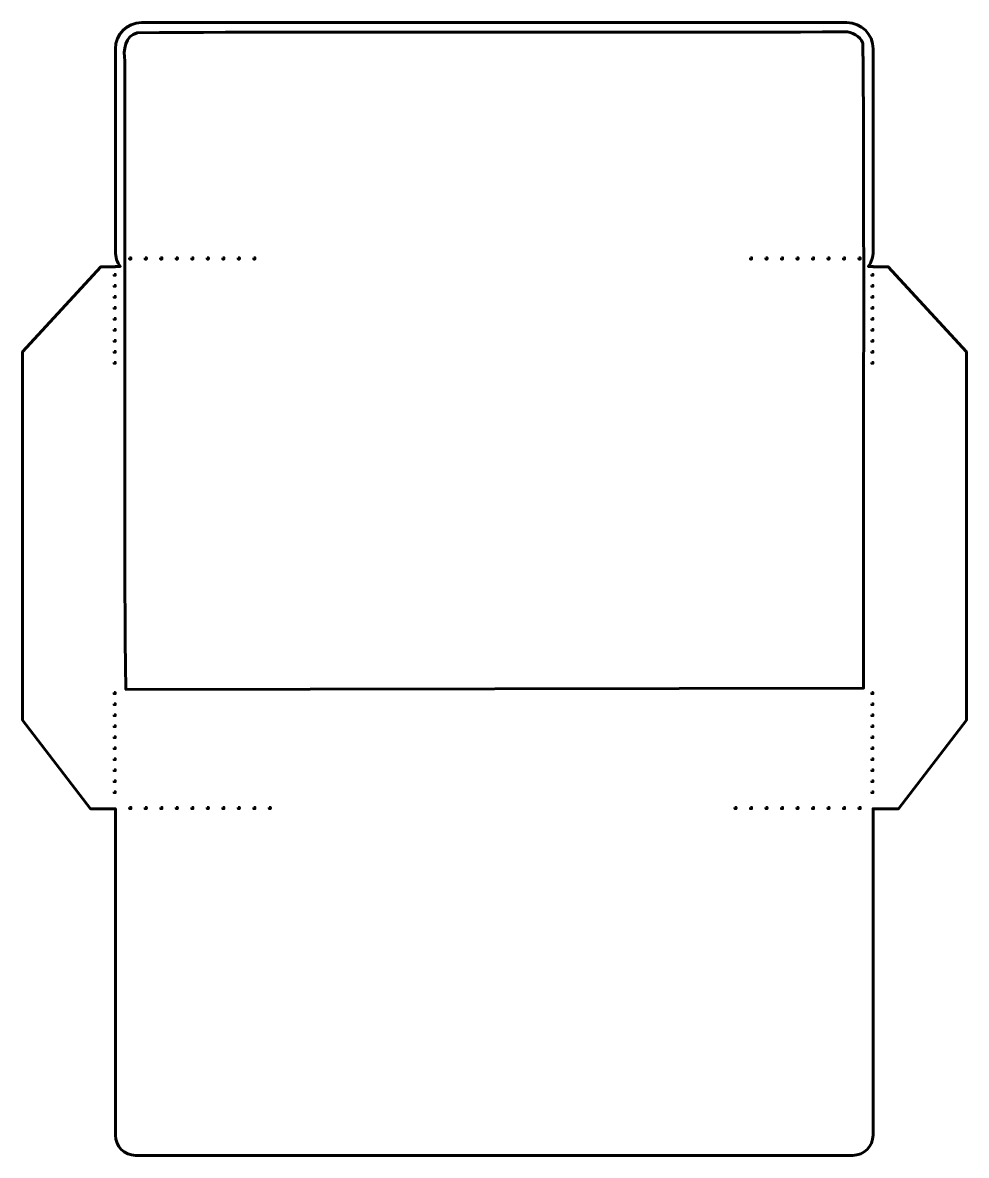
# Model space of a CAD drawing. Header units: centimetres. Extents: x -10.5 to 10.5, y -12.6 to 12.6.
import ezdxf

# ---------------------------------------------------------------- set-up
doc = ezdxf.new("R2010")
doc.units = ezdxf.units.CM
doc.header["$MEASUREMENT"] = 0
doc.layers.add('Layer 1', color=7, linetype='Continuous')

msp = doc.modelspace()

# ---------------------------------------------------------------- linework, layer by layer
at = {"layer": 'Layer 1', "color": 116, "lineweight": 60}
for points, knots in [([(-7.82304, 12.55548), (-8.14454, 12.55548), (-8.40347, 12.29655), (-8.40347, 11.97505), (-8.40347, 11.97505), (-8.40347, 11.97505), (-8.40347, 7.4854), (-8.40347, 7.4854), (-8.40347, 7.4854), (-8.40347, 7.35994), (-8.36399, 7.24443), (-8.29681, 7.14971), (-8.29681, 7.14971), (-8.29681, 7.14971), (-8.39934, 7.14971), (-8.39934, 7.14971), (-8.39934, 7.14971), (-8.39934, 7.14971), (-8.39934, 7.14475), (-8.39934, 7.14475), (-8.39934, 7.14475), (-8.39934, 7.14475), (-8.72263, 7.14475), (-8.72263, 7.14475), (-8.72263, 7.14475), (-8.72263, 7.14475), (-10.45813, 5.25959), (-10.45813, 5.25959), (-10.45813, 5.25959), (-10.45813, 5.25959), (-10.45813, -2.90777), (-10.45813, -2.90777), (-10.45813, -2.90777), (-10.45813, -2.90777), (-8.95579, -4.87065), (-8.95579, -4.87065), (-8.95579, -4.87065), (-8.95579, -4.87065), (-8.40182, -4.87065), (-8.40182, -4.87065), (-8.40182, -4.87065), (-8.40182, -4.87065), (-8.40182, -12.10948), (-8.40182, -12.10948), (-8.40182, -12.10948), (-8.40182, -12.35678), (-8.20264, -12.55596), (-7.95534, -12.55596), (-7.95534, -12.55596), (-7.95534, -12.55596), (7.94446, -12.55596), (7.94446, -12.55596), (7.94446, -12.55596), (8.19176, -12.55596), (8.39094, -12.35678), (8.39094, -12.10948), (8.39094, -12.10948), (8.39094, -12.10948), (8.39094, -4.87065), (8.39094, -4.87065), (8.39094, -4.87065), (8.39094, -4.87065), (8.95649, -4.87065), (8.95649, -4.87065), (8.95649, -4.87065), (8.95649, -4.87065), (10.45883, -2.90777), (10.45883, -2.90777), (10.45883, -2.90777), (10.45883, -2.90777), (10.45883, 5.25959), (10.45883, 5.25959), (10.45883, 5.25959), (10.45883, 5.25959), (8.72333, 7.14475), (8.72333, 7.14475), (8.72333, 7.14475), (8.72333, 7.14475), (8.38847, 7.14475), (8.38847, 7.14475), (8.38847, 7.14475), (8.38847, 7.14475), (8.38847, 7.14971), (8.38847, 7.14971), (8.38847, 7.14971), (8.38847, 7.14971), (8.28594, 7.14971), (8.28594, 7.14971), (8.28594, 7.14971), (8.35303, 7.24439), (8.3926, 7.36003), (8.3926, 7.4854), (8.3926, 7.4854), (8.3926, 7.4854), (8.3926, 11.97505), (8.3926, 11.97505), (8.3926, 11.97505), (8.3926, 12.29655), (8.13367, 12.55548), (7.81217, 12.55548), (7.81217, 12.55548), (7.81217, 12.55548), (-7.82304, 12.55548), (-7.82304, 12.55548)], [0, 0, 0, 0, 0.03703704, 0.03703704, 0.03703704, 0.03703704, 0.07407407, 0.07407407, 0.07407407, 0.07407407, 0.11111111, 0.11111111, 0.11111111, 0.11111111, 0.14814815, 0.14814815, 0.14814815, 0.14814815, 0.18518519, 0.18518519, 0.18518519, 0.18518519, 0.22222222, 0.22222222, 0.22222222, 0.22222222, 0.25925926, 0.25925926, 0.25925926, 0.25925926, 0.2962963, 0.2962963, 0.2962963, 0.2962963, 0.33333333, 0.33333333, 0.33333333, 0.33333333, 0.37037037, 0.37037037, 0.37037037, 0.37037037, 0.40740741, 0.40740741, 0.40740741, 0.40740741, 0.44444444, 0.44444444, 0.44444444, 0.44444444, 0.48148148, 0.48148148, 0.48148148, 0.48148148, 0.51851852, 0.51851852, 0.51851852, 0.51851852, 0.55555556, 0.55555556, 0.55555556, 0.55555556, 0.59259259, 0.59259259, 0.59259259, 0.59259259, 0.62962963, 0.62962963, 0.62962963, 0.62962963, 0.66666667, 0.66666667, 0.66666667, 0.66666667, 0.7037037, 0.7037037, 0.7037037, 0.7037037, 0.74074074, 0.74074074, 0.74074074, 0.74074074, 0.77777778, 0.77777778, 0.77777778, 0.77777778, 0.81481481, 0.81481481, 0.81481481, 0.81481481, 0.85185185, 0.85185185, 0.85185185, 0.85185185, 0.88888889, 0.88888889, 0.88888889, 0.88888889, 0.92592593, 0.92592593, 0.92592593, 0.92592593, 1, 1, 1, 1]), ([(-8.08679, 7.34153), (-8.08679, 7.34153), (-8.06033, 7.34153), (-8.06033, 7.34153), (-8.06033, 7.34153), (-8.06033, 7.34153), (-8.06033, 7.31507), (-8.06033, 7.31507), (-8.06033, 7.31507), (-8.06033, 7.31507), (-8.08679, 7.31507), (-8.08679, 7.31507), (-8.08679, 7.31507), (-8.08679, 7.31507), (-8.08679, 7.34153), (-8.08679, 7.34153)], [0, 0, 0, 0, 0.2, 0.2, 0.2, 0.2, 0.4, 0.4, 0.4, 0.4, 0.6, 0.6, 0.6, 0.6, 1, 1, 1, 1]), ([(-7.74283, 7.34153), (-7.74283, 7.34153), (-7.71637, 7.34153), (-7.71637, 7.34153), (-7.71637, 7.34153), (-7.71637, 7.34153), (-7.71637, 7.31507), (-7.71637, 7.31507), (-7.71637, 7.31507), (-7.71637, 7.31507), (-7.74283, 7.31507), (-7.74283, 7.31507), (-7.74283, 7.31507), (-7.74283, 7.31507), (-7.74283, 7.34153), (-7.74283, 7.34153)], [0, 0, 0, 0, 0.2, 0.2, 0.2, 0.2, 0.4, 0.4, 0.4, 0.4, 0.6, 0.6, 0.6, 0.6, 1, 1, 1, 1]), ([(-7.39888, 7.34153), (-7.39888, 7.34153), (-7.37242, 7.34153), (-7.37242, 7.34153), (-7.37242, 7.34153), (-7.37242, 7.34153), (-7.37242, 7.31507), (-7.37242, 7.31507), (-7.37242, 7.31507), (-7.37242, 7.31507), (-7.39888, 7.31507), (-7.39888, 7.31507), (-7.39888, 7.31507), (-7.39888, 7.31507), (-7.39888, 7.34153), (-7.39888, 7.34153)], [0, 0, 0, 0, 0.2, 0.2, 0.2, 0.2, 0.4, 0.4, 0.4, 0.4, 0.6, 0.6, 0.6, 0.6, 1, 1, 1, 1]), ([(-7.05492, 7.34153), (-7.05492, 7.34153), (-7.02846, 7.34153), (-7.02846, 7.34153), (-7.02846, 7.34153), (-7.02846, 7.34153), (-7.02846, 7.31507), (-7.02846, 7.31507), (-7.02846, 7.31507), (-7.02846, 7.31507), (-7.05492, 7.31507), (-7.05492, 7.31507), (-7.05492, 7.31507), (-7.05492, 7.31507), (-7.05492, 7.34153), (-7.05492, 7.34153)], [0, 0, 0, 0, 0.2, 0.2, 0.2, 0.2, 0.4, 0.4, 0.4, 0.4, 0.6, 0.6, 0.6, 0.6, 1, 1, 1, 1]), ([(-6.71096, 7.34153), (-6.71096, 7.34153), (-6.6845, 7.34153), (-6.6845, 7.34153), (-6.6845, 7.34153), (-6.6845, 7.34153), (-6.6845, 7.31507), (-6.6845, 7.31507), (-6.6845, 7.31507), (-6.6845, 7.31507), (-6.71096, 7.31507), (-6.71096, 7.31507), (-6.71096, 7.31507), (-6.71096, 7.31507), (-6.71096, 7.34153), (-6.71096, 7.34153)], [0, 0, 0, 0, 0.2, 0.2, 0.2, 0.2, 0.4, 0.4, 0.4, 0.4, 0.6, 0.6, 0.6, 0.6, 1, 1, 1, 1]), ([(-6.367, 7.34153), (-6.367, 7.34153), (-6.34054, 7.34153), (-6.34054, 7.34153), (-6.34054, 7.34153), (-6.34054, 7.34153), (-6.34054, 7.31507), (-6.34054, 7.31507), (-6.34054, 7.31507), (-6.34054, 7.31507), (-6.367, 7.31507), (-6.367, 7.31507), (-6.367, 7.31507), (-6.367, 7.31507), (-6.367, 7.34153), (-6.367, 7.34153)], [0, 0, 0, 0, 0.2, 0.2, 0.2, 0.2, 0.4, 0.4, 0.4, 0.4, 0.6, 0.6, 0.6, 0.6, 1, 1, 1, 1]), ([(-6.02304, 7.34153), (-6.02304, 7.34153), (-5.99658, 7.34153), (-5.99658, 7.34153), (-5.99658, 7.34153), (-5.99658, 7.34153), (-5.99658, 7.31507), (-5.99658, 7.31507), (-5.99658, 7.31507), (-5.99658, 7.31507), (-6.02304, 7.31507), (-6.02304, 7.31507), (-6.02304, 7.31507), (-6.02304, 7.31507), (-6.02304, 7.34153), (-6.02304, 7.34153)], [0, 0, 0, 0, 0.2, 0.2, 0.2, 0.2, 0.4, 0.4, 0.4, 0.4, 0.6, 0.6, 0.6, 0.6, 1, 1, 1, 1]), ([(-5.67908, 7.34153), (-5.67908, 7.34153), (-5.65262, 7.34153), (-5.65262, 7.34153), (-5.65262, 7.34153), (-5.65262, 7.34153), (-5.65262, 7.31507), (-5.65262, 7.31507), (-5.65262, 7.31507), (-5.65262, 7.31507), (-5.67908, 7.31507), (-5.67908, 7.31507), (-5.67908, 7.31507), (-5.67908, 7.31507), (-5.67908, 7.34153), (-5.67908, 7.34153)], [0, 0, 0, 0, 0.2, 0.2, 0.2, 0.2, 0.4, 0.4, 0.4, 0.4, 0.6, 0.6, 0.6, 0.6, 1, 1, 1, 1]), ([(-5.33513, 7.34153), (-5.33513, 7.34153), (-5.30867, 7.34153), (-5.30867, 7.34153), (-5.30867, 7.34153), (-5.30867, 7.34153), (-5.30867, 7.31507), (-5.30867, 7.31507), (-5.30867, 7.31507), (-5.30867, 7.31507), (-5.33513, 7.31507), (-5.33513, 7.31507), (-5.33513, 7.31507), (-5.33513, 7.31507), (-5.33513, 7.34153), (-5.33513, 7.34153)], [0, 0, 0, 0, 0.2, 0.2, 0.2, 0.2, 0.4, 0.4, 0.4, 0.4, 0.6, 0.6, 0.6, 0.6, 1, 1, 1, 1]), ([(5.67154, 7.34153), (5.67154, 7.34153), (5.698, 7.34153), (5.698, 7.34153), (5.698, 7.34153), (5.698, 7.34153), (5.698, 7.31507), (5.698, 7.31507), (5.698, 7.31507), (5.698, 7.31507), (5.67154, 7.31507), (5.67154, 7.31507), (5.67154, 7.31507), (5.67154, 7.31507), (5.67154, 7.34153), (5.67154, 7.34153)], [0, 0, 0, 0, 0.2, 0.2, 0.2, 0.2, 0.4, 0.4, 0.4, 0.4, 0.6, 0.6, 0.6, 0.6, 1, 1, 1, 1]), ([(6.0155, 7.34153), (6.0155, 7.34153), (6.04196, 7.34153), (6.04196, 7.34153), (6.04196, 7.34153), (6.04196, 7.34153), (6.04196, 7.31507), (6.04196, 7.31507), (6.04196, 7.31507), (6.04196, 7.31507), (6.0155, 7.31507), (6.0155, 7.31507), (6.0155, 7.31507), (6.0155, 7.31507), (6.0155, 7.34153), (6.0155, 7.34153)], [0, 0, 0, 0, 0.2, 0.2, 0.2, 0.2, 0.4, 0.4, 0.4, 0.4, 0.6, 0.6, 0.6, 0.6, 1, 1, 1, 1]), ([(6.35946, 7.34153), (6.35946, 7.34153), (6.38592, 7.34153), (6.38592, 7.34153), (6.38592, 7.34153), (6.38592, 7.34153), (6.38592, 7.31507), (6.38592, 7.31507), (6.38592, 7.31507), (6.38592, 7.31507), (6.35946, 7.31507), (6.35946, 7.31507), (6.35946, 7.31507), (6.35946, 7.31507), (6.35946, 7.34153), (6.35946, 7.34153)], [0, 0, 0, 0, 0.2, 0.2, 0.2, 0.2, 0.4, 0.4, 0.4, 0.4, 0.6, 0.6, 0.6, 0.6, 1, 1, 1, 1]), ([(6.70342, 7.34153), (6.70342, 7.34153), (6.72988, 7.34153), (6.72988, 7.34153), (6.72988, 7.34153), (6.72988, 7.34153), (6.72988, 7.31507), (6.72988, 7.31507), (6.72988, 7.31507), (6.72988, 7.31507), (6.70342, 7.31507), (6.70342, 7.31507), (6.70342, 7.31507), (6.70342, 7.31507), (6.70342, 7.34153), (6.70342, 7.34153)], [0, 0, 0, 0, 0.2, 0.2, 0.2, 0.2, 0.4, 0.4, 0.4, 0.4, 0.6, 0.6, 0.6, 0.6, 1, 1, 1, 1]), ([(7.04737, 7.34153), (7.04737, 7.34153), (7.07383, 7.34153), (7.07383, 7.34153), (7.07383, 7.34153), (7.07383, 7.34153), (7.07383, 7.31507), (7.07383, 7.31507), (7.07383, 7.31507), (7.07383, 7.31507), (7.04737, 7.31507), (7.04737, 7.31507), (7.04737, 7.31507), (7.04737, 7.31507), (7.04737, 7.34153), (7.04737, 7.34153)], [0, 0, 0, 0, 0.2, 0.2, 0.2, 0.2, 0.4, 0.4, 0.4, 0.4, 0.6, 0.6, 0.6, 0.6, 1, 1, 1, 1]), ([(7.39133, 7.34153), (7.39133, 7.34153), (7.41779, 7.34153), (7.41779, 7.34153), (7.41779, 7.34153), (7.41779, 7.34153), (7.41779, 7.31507), (7.41779, 7.31507), (7.41779, 7.31507), (7.41779, 7.31507), (7.39133, 7.31507), (7.39133, 7.31507), (7.39133, 7.31507), (7.39133, 7.31507), (7.39133, 7.34153), (7.39133, 7.34153)], [0, 0, 0, 0, 0.2, 0.2, 0.2, 0.2, 0.4, 0.4, 0.4, 0.4, 0.6, 0.6, 0.6, 0.6, 1, 1, 1, 1]), ([(7.73529, 7.34153), (7.73529, 7.34153), (7.76175, 7.34153), (7.76175, 7.34153), (7.76175, 7.34153), (7.76175, 7.34153), (7.76175, 7.31507), (7.76175, 7.31507), (7.76175, 7.31507), (7.76175, 7.31507), (7.73529, 7.31507), (7.73529, 7.31507), (7.73529, 7.31507), (7.73529, 7.31507), (7.73529, 7.34153), (7.73529, 7.34153)], [0, 0, 0, 0, 0.2, 0.2, 0.2, 0.2, 0.4, 0.4, 0.4, 0.4, 0.6, 0.6, 0.6, 0.6, 1, 1, 1, 1]), ([(8.07925, 7.34153), (8.07925, 7.34153), (8.10571, 7.34153), (8.10571, 7.34153), (8.10571, 7.34153), (8.10571, 7.34153), (8.10571, 7.31507), (8.10571, 7.31507), (8.10571, 7.31507), (8.10571, 7.31507), (8.07925, 7.31507), (8.07925, 7.31507), (8.07925, 7.31507), (8.07925, 7.31507), (8.07925, 7.34153), (8.07925, 7.34153)], [0, 0, 0, 0, 0.2, 0.2, 0.2, 0.2, 0.4, 0.4, 0.4, 0.4, 0.6, 0.6, 0.6, 0.6, 1, 1, 1, 1]), ([(-8.43158, 6.97525), (-8.43158, 6.97525), (-8.40512, 6.97525), (-8.40512, 6.97525), (-8.40512, 6.97525), (-8.40512, 6.97525), (-8.40512, 6.95623), (-8.40512, 6.95623), (-8.40512, 6.95623), (-8.40512, 6.95623), (-8.43158, 6.95623), (-8.43158, 6.95623), (-8.43158, 6.95623), (-8.43158, 6.95623), (-8.43158, 6.97525), (-8.43158, 6.97525)], [0, 0, 0, 0, 0.2, 0.2, 0.2, 0.2, 0.4, 0.4, 0.4, 0.4, 0.6, 0.6, 0.6, 0.6, 1, 1, 1, 1]), ([(8.3612, 6.97525), (8.3612, 6.97525), (8.38766, 6.97525), (8.38766, 6.97525), (8.38766, 6.97525), (8.38766, 6.97525), (8.38766, 6.95623), (8.38766, 6.95623), (8.38766, 6.95623), (8.38766, 6.95623), (8.3612, 6.95623), (8.3612, 6.95623), (8.3612, 6.95623), (8.3612, 6.95623), (8.3612, 6.97525), (8.3612, 6.97525)], [0, 0, 0, 0, 0.2, 0.2, 0.2, 0.2, 0.4, 0.4, 0.4, 0.4, 0.6, 0.6, 0.6, 0.6, 1, 1, 1, 1]), ([(-8.43158, 6.73134), (-8.43158, 6.73134), (-8.40512, 6.73134), (-8.40512, 6.73134), (-8.40512, 6.73134), (-8.40512, 6.73134), (-8.40512, 6.71232), (-8.40512, 6.71232), (-8.40512, 6.71232), (-8.40512, 6.71232), (-8.43158, 6.71232), (-8.43158, 6.71232), (-8.43158, 6.71232), (-8.43158, 6.71232), (-8.43158, 6.73134), (-8.43158, 6.73134)], [0, 0, 0, 0, 0.2, 0.2, 0.2, 0.2, 0.4, 0.4, 0.4, 0.4, 0.6, 0.6, 0.6, 0.6, 1, 1, 1, 1]), ([(8.3612, 6.73134), (8.3612, 6.73134), (8.38766, 6.73134), (8.38766, 6.73134), (8.38766, 6.73134), (8.38766, 6.73134), (8.38766, 6.71232), (8.38766, 6.71232), (8.38766, 6.71232), (8.38766, 6.71232), (8.3612, 6.71232), (8.3612, 6.71232), (8.3612, 6.71232), (8.3612, 6.71232), (8.3612, 6.73134), (8.3612, 6.73134)], [0, 0, 0, 0, 0.2, 0.2, 0.2, 0.2, 0.4, 0.4, 0.4, 0.4, 0.6, 0.6, 0.6, 0.6, 1, 1, 1, 1]), ([(-8.43158, 6.48742), (-8.43158, 6.48742), (-8.40512, 6.48742), (-8.40512, 6.48742), (-8.40512, 6.48742), (-8.40512, 6.48742), (-8.40512, 6.4684), (-8.40512, 6.4684), (-8.40512, 6.4684), (-8.40512, 6.4684), (-8.43158, 6.4684), (-8.43158, 6.4684), (-8.43158, 6.4684), (-8.43158, 6.4684), (-8.43158, 6.48742), (-8.43158, 6.48742)], [0, 0, 0, 0, 0.2, 0.2, 0.2, 0.2, 0.4, 0.4, 0.4, 0.4, 0.6, 0.6, 0.6, 0.6, 1, 1, 1, 1]), ([(8.3612, 6.48742), (8.3612, 6.48742), (8.38766, 6.48742), (8.38766, 6.48742), (8.38766, 6.48742), (8.38766, 6.48742), (8.38766, 6.4684), (8.38766, 6.4684), (8.38766, 6.4684), (8.38766, 6.4684), (8.3612, 6.4684), (8.3612, 6.4684), (8.3612, 6.4684), (8.3612, 6.4684), (8.3612, 6.48742), (8.3612, 6.48742)], [0, 0, 0, 0, 0.2, 0.2, 0.2, 0.2, 0.4, 0.4, 0.4, 0.4, 0.6, 0.6, 0.6, 0.6, 1, 1, 1, 1]), ([(-8.43158, 6.24351), (-8.43158, 6.24351), (-8.40512, 6.24351), (-8.40512, 6.24351), (-8.40512, 6.24351), (-8.40512, 6.24351), (-8.40512, 6.22449), (-8.40512, 6.22449), (-8.40512, 6.22449), (-8.40512, 6.22449), (-8.43158, 6.22449), (-8.43158, 6.22449), (-8.43158, 6.22449), (-8.43158, 6.22449), (-8.43158, 6.24351), (-8.43158, 6.24351)], [0, 0, 0, 0, 0.2, 0.2, 0.2, 0.2, 0.4, 0.4, 0.4, 0.4, 0.6, 0.6, 0.6, 0.6, 1, 1, 1, 1]), ([(8.3612, 6.24351), (8.3612, 6.24351), (8.38766, 6.24351), (8.38766, 6.24351), (8.38766, 6.24351), (8.38766, 6.24351), (8.38766, 6.22449), (8.38766, 6.22449), (8.38766, 6.22449), (8.38766, 6.22449), (8.3612, 6.22449), (8.3612, 6.22449), (8.3612, 6.22449), (8.3612, 6.22449), (8.3612, 6.24351), (8.3612, 6.24351)], [0, 0, 0, 0, 0.2, 0.2, 0.2, 0.2, 0.4, 0.4, 0.4, 0.4, 0.6, 0.6, 0.6, 0.6, 1, 1, 1, 1]), ([(-8.43158, 5.99877), (-8.43158, 5.99877), (-8.40512, 5.99877), (-8.40512, 5.99877), (-8.40512, 5.99877), (-8.40512, 5.99877), (-8.40512, 5.98058), (-8.40512, 5.98058), (-8.40512, 5.98058), (-8.40512, 5.98058), (-8.43158, 5.98058), (-8.43158, 5.98058), (-8.43158, 5.98058), (-8.43158, 5.98058), (-8.43158, 5.99877), (-8.43158, 5.99877)], [0, 0, 0, 0, 0.2, 0.2, 0.2, 0.2, 0.4, 0.4, 0.4, 0.4, 0.6, 0.6, 0.6, 0.6, 1, 1, 1, 1]), ([(8.3612, 5.99877), (8.3612, 5.99877), (8.38766, 5.99877), (8.38766, 5.99877), (8.38766, 5.99877), (8.38766, 5.99877), (8.38766, 5.98058), (8.38766, 5.98058), (8.38766, 5.98058), (8.38766, 5.98058), (8.3612, 5.98058), (8.3612, 5.98058), (8.3612, 5.98058), (8.3612, 5.98058), (8.3612, 5.99877), (8.3612, 5.99877)], [0, 0, 0, 0, 0.2, 0.2, 0.2, 0.2, 0.4, 0.4, 0.4, 0.4, 0.6, 0.6, 0.6, 0.6, 1, 1, 1, 1]), ([(-8.43158, 5.75486), (-8.43158, 5.75486), (-8.40512, 5.75486), (-8.40512, 5.75486), (-8.40512, 5.75486), (-8.40512, 5.75486), (-8.40512, 5.73667), (-8.40512, 5.73667), (-8.40512, 5.73667), (-8.40512, 5.73667), (-8.43158, 5.73667), (-8.43158, 5.73667), (-8.43158, 5.73667), (-8.43158, 5.73667), (-8.43158, 5.75486), (-8.43158, 5.75486)], [0, 0, 0, 0, 0.2, 0.2, 0.2, 0.2, 0.4, 0.4, 0.4, 0.4, 0.6, 0.6, 0.6, 0.6, 1, 1, 1, 1]), ([(8.3612, 5.75486), (8.3612, 5.75486), (8.38766, 5.75486), (8.38766, 5.75486), (8.38766, 5.75486), (8.38766, 5.75486), (8.38766, 5.73667), (8.38766, 5.73667), (8.38766, 5.73667), (8.38766, 5.73667), (8.3612, 5.73667), (8.3612, 5.73667), (8.3612, 5.73667), (8.3612, 5.73667), (8.3612, 5.75486), (8.3612, 5.75486)], [0, 0, 0, 0, 0.2, 0.2, 0.2, 0.2, 0.4, 0.4, 0.4, 0.4, 0.6, 0.6, 0.6, 0.6, 1, 1, 1, 1]), ([(-8.43158, 5.51095), (-8.43158, 5.51095), (-8.40512, 5.51095), (-8.40512, 5.51095), (-8.40512, 5.51095), (-8.40512, 5.51095), (-8.40512, 5.49193), (-8.40512, 5.49193), (-8.40512, 5.49193), (-8.40512, 5.49193), (-8.43158, 5.49193), (-8.43158, 5.49193), (-8.43158, 5.49193), (-8.43158, 5.49193), (-8.43158, 5.51095), (-8.43158, 5.51095)], [0, 0, 0, 0, 0.2, 0.2, 0.2, 0.2, 0.4, 0.4, 0.4, 0.4, 0.6, 0.6, 0.6, 0.6, 1, 1, 1, 1]), ([(8.3612, 5.51095), (8.3612, 5.51095), (8.38766, 5.51095), (8.38766, 5.51095), (8.38766, 5.51095), (8.38766, 5.51095), (8.38766, 5.49193), (8.38766, 5.49193), (8.38766, 5.49193), (8.38766, 5.49193), (8.3612, 5.49193), (8.3612, 5.49193), (8.3612, 5.49193), (8.3612, 5.49193), (8.3612, 5.51095), (8.3612, 5.51095)], [0, 0, 0, 0, 0.2, 0.2, 0.2, 0.2, 0.4, 0.4, 0.4, 0.4, 0.6, 0.6, 0.6, 0.6, 1, 1, 1, 1]), ([(-8.43158, 5.26703), (-8.43158, 5.26703), (-8.40512, 5.26703), (-8.40512, 5.26703), (-8.40512, 5.26703), (-8.40512, 5.26703), (-8.40512, 5.24801), (-8.40512, 5.24801), (-8.40512, 5.24801), (-8.40512, 5.24801), (-8.43158, 5.24801), (-8.43158, 5.24801), (-8.43158, 5.24801), (-8.43158, 5.24801), (-8.43158, 5.26703), (-8.43158, 5.26703)], [0, 0, 0, 0, 0.2, 0.2, 0.2, 0.2, 0.4, 0.4, 0.4, 0.4, 0.6, 0.6, 0.6, 0.6, 1, 1, 1, 1]), ([(-8.43158, 5.02312), (-8.43158, 5.02312), (-8.40512, 5.02312), (-8.40512, 5.02312), (-8.40512, 5.02312), (-8.40512, 5.02312), (-8.40512, 5.0041), (-8.40512, 5.0041), (-8.40512, 5.0041), (-8.40512, 5.0041), (-8.43158, 5.0041), (-8.43158, 5.0041), (-8.43158, 5.0041), (-8.43158, 5.0041), (-8.43158, 5.02312), (-8.43158, 5.02312)], [0, 0, 0, 0, 0.2, 0.2, 0.2, 0.2, 0.4, 0.4, 0.4, 0.4, 0.6, 0.6, 0.6, 0.6, 1, 1, 1, 1]), ([(8.3612, 5.26703), (8.3612, 5.26703), (8.38766, 5.26703), (8.38766, 5.26703), (8.38766, 5.26703), (8.38766, 5.26703), (8.38766, 5.24801), (8.38766, 5.24801), (8.38766, 5.24801), (8.38766, 5.24801), (8.3612, 5.24801), (8.3612, 5.24801), (8.3612, 5.24801), (8.3612, 5.24801), (8.3612, 5.26703), (8.3612, 5.26703)], [0, 0, 0, 0, 0.2, 0.2, 0.2, 0.2, 0.4, 0.4, 0.4, 0.4, 0.6, 0.6, 0.6, 0.6, 1, 1, 1, 1]), ([(8.3612, 5.02312), (8.3612, 5.02312), (8.38766, 5.02312), (8.38766, 5.02312), (8.38766, 5.02312), (8.38766, 5.02312), (8.38766, 5.0041), (8.38766, 5.0041), (8.38766, 5.0041), (8.38766, 5.0041), (8.3612, 5.0041), (8.3612, 5.0041), (8.3612, 5.0041), (8.3612, 5.0041), (8.3612, 5.02312), (8.3612, 5.02312)], [0, 0, 0, 0, 0.2, 0.2, 0.2, 0.2, 0.4, 0.4, 0.4, 0.4, 0.6, 0.6, 0.6, 0.6, 1, 1, 1, 1]), ([(-8.43158, -2.2984), (-8.43158, -2.2984), (-8.40512, -2.2984), (-8.40512, -2.2984), (-8.40512, -2.2984), (-8.40512, -2.2984), (-8.40512, -2.31742), (-8.40512, -2.31742), (-8.40512, -2.31742), (-8.40512, -2.31742), (-8.43158, -2.31742), (-8.43158, -2.31742), (-8.43158, -2.31742), (-8.43158, -2.31742), (-8.43158, -2.2984), (-8.43158, -2.2984)], [0, 0, 0, 0, 0.2, 0.2, 0.2, 0.2, 0.4, 0.4, 0.4, 0.4, 0.6, 0.6, 0.6, 0.6, 1, 1, 1, 1]), ([(8.3612, -2.2984), (8.3612, -2.2984), (8.38766, -2.2984), (8.38766, -2.2984), (8.38766, -2.2984), (8.38766, -2.2984), (8.38766, -2.31742), (8.38766, -2.31742), (8.38766, -2.31742), (8.38766, -2.31742), (8.3612, -2.31742), (8.3612, -2.31742), (8.3612, -2.31742), (8.3612, -2.31742), (8.3612, -2.2984), (8.3612, -2.2984)], [0, 0, 0, 0, 0.2, 0.2, 0.2, 0.2, 0.4, 0.4, 0.4, 0.4, 0.6, 0.6, 0.6, 0.6, 1, 1, 1, 1]), ([(-8.43158, -2.54313), (-8.43158, -2.54313), (-8.40512, -2.54313), (-8.40512, -2.54313), (-8.40512, -2.54313), (-8.40512, -2.54313), (-8.40512, -2.56132), (-8.40512, -2.56132), (-8.40512, -2.56132), (-8.40512, -2.56132), (-8.43158, -2.56132), (-8.43158, -2.56132), (-8.43158, -2.56132), (-8.43158, -2.56132), (-8.43158, -2.54313), (-8.43158, -2.54313)], [0, 0, 0, 0, 0.2, 0.2, 0.2, 0.2, 0.4, 0.4, 0.4, 0.4, 0.6, 0.6, 0.6, 0.6, 1, 1, 1, 1]), ([(8.3612, -2.54313), (8.3612, -2.54313), (8.38766, -2.54313), (8.38766, -2.54313), (8.38766, -2.54313), (8.38766, -2.54313), (8.38766, -2.56132), (8.38766, -2.56132), (8.38766, -2.56132), (8.38766, -2.56132), (8.3612, -2.56132), (8.3612, -2.56132), (8.3612, -2.56132), (8.3612, -2.56132), (8.3612, -2.54313), (8.3612, -2.54313)], [0, 0, 0, 0, 0.2, 0.2, 0.2, 0.2, 0.4, 0.4, 0.4, 0.4, 0.6, 0.6, 0.6, 0.6, 1, 1, 1, 1]), ([(-8.43158, -2.78705), (-8.43158, -2.78705), (-8.40512, -2.78705), (-8.40512, -2.78705), (-8.40512, -2.78705), (-8.40512, -2.78705), (-8.40512, -2.80524), (-8.40512, -2.80524), (-8.40512, -2.80524), (-8.40512, -2.80524), (-8.43158, -2.80524), (-8.43158, -2.80524), (-8.43158, -2.80524), (-8.43158, -2.80524), (-8.43158, -2.78705), (-8.43158, -2.78705)], [0, 0, 0, 0, 0.2, 0.2, 0.2, 0.2, 0.4, 0.4, 0.4, 0.4, 0.6, 0.6, 0.6, 0.6, 1, 1, 1, 1]), ([(8.3612, -2.78705), (8.3612, -2.78705), (8.38766, -2.78705), (8.38766, -2.78705), (8.38766, -2.78705), (8.38766, -2.78705), (8.38766, -2.80524), (8.38766, -2.80524), (8.38766, -2.80524), (8.38766, -2.80524), (8.3612, -2.80524), (8.3612, -2.80524), (8.3612, -2.80524), (8.3612, -2.80524), (8.3612, -2.78705), (8.3612, -2.78705)], [0, 0, 0, 0, 0.2, 0.2, 0.2, 0.2, 0.4, 0.4, 0.4, 0.4, 0.6, 0.6, 0.6, 0.6, 1, 1, 1, 1]), ([(-8.43158, -3.03096), (-8.43158, -3.03096), (-8.40512, -3.03096), (-8.40512, -3.03096), (-8.40512, -3.03096), (-8.40512, -3.03096), (-8.40512, -3.04998), (-8.40512, -3.04998), (-8.40512, -3.04998), (-8.40512, -3.04998), (-8.43158, -3.04998), (-8.43158, -3.04998), (-8.43158, -3.04998), (-8.43158, -3.04998), (-8.43158, -3.03096), (-8.43158, -3.03096)], [0, 0, 0, 0, 0.2, 0.2, 0.2, 0.2, 0.4, 0.4, 0.4, 0.4, 0.6, 0.6, 0.6, 0.6, 1, 1, 1, 1]), ([(8.3612, -3.03096), (8.3612, -3.03096), (8.38766, -3.03096), (8.38766, -3.03096), (8.38766, -3.03096), (8.38766, -3.03096), (8.38766, -3.04998), (8.38766, -3.04998), (8.38766, -3.04998), (8.38766, -3.04998), (8.3612, -3.04998), (8.3612, -3.04998), (8.3612, -3.04998), (8.3612, -3.04998), (8.3612, -3.03096), (8.3612, -3.03096)], [0, 0, 0, 0, 0.2, 0.2, 0.2, 0.2, 0.4, 0.4, 0.4, 0.4, 0.6, 0.6, 0.6, 0.6, 1, 1, 1, 1]), ([(-8.43158, -3.27487), (-8.43158, -3.27487), (-8.40512, -3.27487), (-8.40512, -3.27487), (-8.40512, -3.27487), (-8.40512, -3.27487), (-8.40512, -3.29389), (-8.40512, -3.29389), (-8.40512, -3.29389), (-8.40512, -3.29389), (-8.43158, -3.29389), (-8.43158, -3.29389), (-8.43158, -3.29389), (-8.43158, -3.29389), (-8.43158, -3.27487), (-8.43158, -3.27487)], [0, 0, 0, 0, 0.2, 0.2, 0.2, 0.2, 0.4, 0.4, 0.4, 0.4, 0.6, 0.6, 0.6, 0.6, 1, 1, 1, 1]), ([(8.3612, -3.27487), (8.3612, -3.27487), (8.38766, -3.27487), (8.38766, -3.27487), (8.38766, -3.27487), (8.38766, -3.27487), (8.38766, -3.29389), (8.38766, -3.29389), (8.38766, -3.29389), (8.38766, -3.29389), (8.3612, -3.29389), (8.3612, -3.29389), (8.3612, -3.29389), (8.3612, -3.29389), (8.3612, -3.27487), (8.3612, -3.27487)], [0, 0, 0, 0, 0.2, 0.2, 0.2, 0.2, 0.4, 0.4, 0.4, 0.4, 0.6, 0.6, 0.6, 0.6, 1, 1, 1, 1]), ([(-8.43158, -3.51879), (-8.43158, -3.51879), (-8.40512, -3.51879), (-8.40512, -3.51879), (-8.40512, -3.51879), (-8.40512, -3.51879), (-8.40512, -3.53781), (-8.40512, -3.53781), (-8.40512, -3.53781), (-8.40512, -3.53781), (-8.43158, -3.53781), (-8.43158, -3.53781), (-8.43158, -3.53781), (-8.43158, -3.53781), (-8.43158, -3.51879), (-8.43158, -3.51879)], [0, 0, 0, 0, 0.2, 0.2, 0.2, 0.2, 0.4, 0.4, 0.4, 0.4, 0.6, 0.6, 0.6, 0.6, 1, 1, 1, 1]), ([(-8.43158, -3.7627), (-8.43158, -3.7627), (-8.40512, -3.7627), (-8.40512, -3.7627), (-8.40512, -3.7627), (-8.40512, -3.7627), (-8.40512, -3.78172), (-8.40512, -3.78172), (-8.40512, -3.78172), (-8.40512, -3.78172), (-8.43158, -3.78172), (-8.43158, -3.78172), (-8.43158, -3.78172), (-8.43158, -3.78172), (-8.43158, -3.7627), (-8.43158, -3.7627)], [0, 0, 0, 0, 0.2, 0.2, 0.2, 0.2, 0.4, 0.4, 0.4, 0.4, 0.6, 0.6, 0.6, 0.6, 1, 1, 1, 1]), ([(8.3612, -3.51879), (8.3612, -3.51879), (8.38766, -3.51879), (8.38766, -3.51879), (8.38766, -3.51879), (8.38766, -3.51879), (8.38766, -3.53781), (8.38766, -3.53781), (8.38766, -3.53781), (8.38766, -3.53781), (8.3612, -3.53781), (8.3612, -3.53781), (8.3612, -3.53781), (8.3612, -3.53781), (8.3612, -3.51879), (8.3612, -3.51879)], [0, 0, 0, 0, 0.2, 0.2, 0.2, 0.2, 0.4, 0.4, 0.4, 0.4, 0.6, 0.6, 0.6, 0.6, 1, 1, 1, 1]), ([(8.3612, -3.7627), (8.3612, -3.7627), (8.38766, -3.7627), (8.38766, -3.7627), (8.38766, -3.7627), (8.38766, -3.7627), (8.38766, -3.78172), (8.38766, -3.78172), (8.38766, -3.78172), (8.38766, -3.78172), (8.3612, -3.78172), (8.3612, -3.78172), (8.3612, -3.78172), (8.3612, -3.78172), (8.3612, -3.7627), (8.3612, -3.7627)], [0, 0, 0, 0, 0.2, 0.2, 0.2, 0.2, 0.4, 0.4, 0.4, 0.4, 0.6, 0.6, 0.6, 0.6, 1, 1, 1, 1]), ([(-8.43158, -4.00744), (-8.43158, -4.00744), (-8.40512, -4.00744), (-8.40512, -4.00744), (-8.40512, -4.00744), (-8.40512, -4.00744), (-8.40512, -4.02563), (-8.40512, -4.02563), (-8.40512, -4.02563), (-8.40512, -4.02563), (-8.43158, -4.02563), (-8.43158, -4.02563), (-8.43158, -4.02563), (-8.43158, -4.02563), (-8.43158, -4.00744), (-8.43158, -4.00744)], [0, 0, 0, 0, 0.2, 0.2, 0.2, 0.2, 0.4, 0.4, 0.4, 0.4, 0.6, 0.6, 0.6, 0.6, 1, 1, 1, 1]), ([(8.3612, -4.00744), (8.3612, -4.00744), (8.38766, -4.00744), (8.38766, -4.00744), (8.38766, -4.00744), (8.38766, -4.00744), (8.38766, -4.02563), (8.38766, -4.02563), (8.38766, -4.02563), (8.38766, -4.02563), (8.3612, -4.02563), (8.3612, -4.02563), (8.3612, -4.02563), (8.3612, -4.02563), (8.3612, -4.00744), (8.3612, -4.00744)], [0, 0, 0, 0, 0.2, 0.2, 0.2, 0.2, 0.4, 0.4, 0.4, 0.4, 0.6, 0.6, 0.6, 0.6, 1, 1, 1, 1]), ([(-8.43158, -4.25135), (-8.43158, -4.25135), (-8.40512, -4.25135), (-8.40512, -4.25135), (-8.40512, -4.25135), (-8.40512, -4.25135), (-8.40512, -4.26954), (-8.40512, -4.26954), (-8.40512, -4.26954), (-8.40512, -4.26954), (-8.43158, -4.26954), (-8.43158, -4.26954), (-8.43158, -4.26954), (-8.43158, -4.26954), (-8.43158, -4.25135), (-8.43158, -4.25135)], [0, 0, 0, 0, 0.2, 0.2, 0.2, 0.2, 0.4, 0.4, 0.4, 0.4, 0.6, 0.6, 0.6, 0.6, 1, 1, 1, 1]), ([(8.3612, -4.25135), (8.3612, -4.25135), (8.38766, -4.25135), (8.38766, -4.25135), (8.38766, -4.25135), (8.38766, -4.25135), (8.38766, -4.26954), (8.38766, -4.26954), (8.38766, -4.26954), (8.38766, -4.26954), (8.3612, -4.26954), (8.3612, -4.26954), (8.3612, -4.26954), (8.3612, -4.26954), (8.3612, -4.25135), (8.3612, -4.25135)], [0, 0, 0, 0, 0.2, 0.2, 0.2, 0.2, 0.4, 0.4, 0.4, 0.4, 0.6, 0.6, 0.6, 0.6, 1, 1, 1, 1]), ([(-8.43158, -4.49526), (-8.43158, -4.49526), (-8.40512, -4.49526), (-8.40512, -4.49526), (-8.40512, -4.49526), (-8.40512, -4.49526), (-8.40512, -4.51428), (-8.40512, -4.51428), (-8.40512, -4.51428), (-8.40512, -4.51428), (-8.43158, -4.51428), (-8.43158, -4.51428), (-8.43158, -4.51428), (-8.43158, -4.51428), (-8.43158, -4.49526), (-8.43158, -4.49526)], [0, 0, 0, 0, 0.2, 0.2, 0.2, 0.2, 0.4, 0.4, 0.4, 0.4, 0.6, 0.6, 0.6, 0.6, 1, 1, 1, 1]), ([(8.3612, -4.49526), (8.3612, -4.49526), (8.38766, -4.49526), (8.38766, -4.49526), (8.38766, -4.49526), (8.38766, -4.49526), (8.38766, -4.51428), (8.38766, -4.51428), (8.38766, -4.51428), (8.38766, -4.51428), (8.3612, -4.51428), (8.3612, -4.51428), (8.3612, -4.51428), (8.3612, -4.51428), (8.3612, -4.49526), (8.3612, -4.49526)], [0, 0, 0, 0, 0.2, 0.2, 0.2, 0.2, 0.4, 0.4, 0.4, 0.4, 0.6, 0.6, 0.6, 0.6, 1, 1, 1, 1]), ([(-8.08679, -4.84253), (-8.08679, -4.84253), (-8.06033, -4.84253), (-8.06033, -4.84253), (-8.06033, -4.84253), (-8.06033, -4.84253), (-8.06033, -4.86899), (-8.06033, -4.86899), (-8.06033, -4.86899), (-8.06033, -4.86899), (-8.08679, -4.86899), (-8.08679, -4.86899), (-8.08679, -4.86899), (-8.08679, -4.86899), (-8.08679, -4.84253), (-8.08679, -4.84253)], [0, 0, 0, 0, 0.2, 0.2, 0.2, 0.2, 0.4, 0.4, 0.4, 0.4, 0.6, 0.6, 0.6, 0.6, 1, 1, 1, 1]), ([(-7.74283, -4.84253), (-7.74283, -4.84253), (-7.71637, -4.84253), (-7.71637, -4.84253), (-7.71637, -4.84253), (-7.71637, -4.84253), (-7.71637, -4.86899), (-7.71637, -4.86899), (-7.71637, -4.86899), (-7.71637, -4.86899), (-7.74283, -4.86899), (-7.74283, -4.86899), (-7.74283, -4.86899), (-7.74283, -4.86899), (-7.74283, -4.84253), (-7.74283, -4.84253)], [0, 0, 0, 0, 0.2, 0.2, 0.2, 0.2, 0.4, 0.4, 0.4, 0.4, 0.6, 0.6, 0.6, 0.6, 1, 1, 1, 1]), ([(-7.39888, -4.84253), (-7.39888, -4.84253), (-7.37242, -4.84253), (-7.37242, -4.84253), (-7.37242, -4.84253), (-7.37242, -4.84253), (-7.37242, -4.86899), (-7.37242, -4.86899), (-7.37242, -4.86899), (-7.37242, -4.86899), (-7.39888, -4.86899), (-7.39888, -4.86899), (-7.39888, -4.86899), (-7.39888, -4.86899), (-7.39888, -4.84253), (-7.39888, -4.84253)], [0, 0, 0, 0, 0.2, 0.2, 0.2, 0.2, 0.4, 0.4, 0.4, 0.4, 0.6, 0.6, 0.6, 0.6, 1, 1, 1, 1]), ([(-7.05492, -4.84253), (-7.05492, -4.84253), (-7.02846, -4.84253), (-7.02846, -4.84253), (-7.02846, -4.84253), (-7.02846, -4.84253), (-7.02846, -4.86899), (-7.02846, -4.86899), (-7.02846, -4.86899), (-7.02846, -4.86899), (-7.05492, -4.86899), (-7.05492, -4.86899), (-7.05492, -4.86899), (-7.05492, -4.86899), (-7.05492, -4.84253), (-7.05492, -4.84253)], [0, 0, 0, 0, 0.2, 0.2, 0.2, 0.2, 0.4, 0.4, 0.4, 0.4, 0.6, 0.6, 0.6, 0.6, 1, 1, 1, 1]), ([(-6.71096, -4.84253), (-6.71096, -4.84253), (-6.6845, -4.84253), (-6.6845, -4.84253), (-6.6845, -4.84253), (-6.6845, -4.84253), (-6.6845, -4.86899), (-6.6845, -4.86899), (-6.6845, -4.86899), (-6.6845, -4.86899), (-6.71096, -4.86899), (-6.71096, -4.86899), (-6.71096, -4.86899), (-6.71096, -4.86899), (-6.71096, -4.84253), (-6.71096, -4.84253)], [0, 0, 0, 0, 0.2, 0.2, 0.2, 0.2, 0.4, 0.4, 0.4, 0.4, 0.6, 0.6, 0.6, 0.6, 1, 1, 1, 1]), ([(-6.367, -4.84253), (-6.367, -4.84253), (-6.34054, -4.84253), (-6.34054, -4.84253), (-6.34054, -4.84253), (-6.34054, -4.84253), (-6.34054, -4.86899), (-6.34054, -4.86899), (-6.34054, -4.86899), (-6.34054, -4.86899), (-6.367, -4.86899), (-6.367, -4.86899), (-6.367, -4.86899), (-6.367, -4.86899), (-6.367, -4.84253), (-6.367, -4.84253)], [0, 0, 0, 0, 0.2, 0.2, 0.2, 0.2, 0.4, 0.4, 0.4, 0.4, 0.6, 0.6, 0.6, 0.6, 1, 1, 1, 1]), ([(-6.02304, -4.84253), (-6.02304, -4.84253), (-5.99658, -4.84253), (-5.99658, -4.84253), (-5.99658, -4.84253), (-5.99658, -4.84253), (-5.99658, -4.86899), (-5.99658, -4.86899), (-5.99658, -4.86899), (-5.99658, -4.86899), (-6.02304, -4.86899), (-6.02304, -4.86899), (-6.02304, -4.86899), (-6.02304, -4.86899), (-6.02304, -4.84253), (-6.02304, -4.84253)], [0, 0, 0, 0, 0.2, 0.2, 0.2, 0.2, 0.4, 0.4, 0.4, 0.4, 0.6, 0.6, 0.6, 0.6, 1, 1, 1, 1]), ([(-5.67908, -4.84253), (-5.67908, -4.84253), (-5.65262, -4.84253), (-5.65262, -4.84253), (-5.65262, -4.84253), (-5.65262, -4.84253), (-5.65262, -4.86899), (-5.65262, -4.86899), (-5.65262, -4.86899), (-5.65262, -4.86899), (-5.67908, -4.86899), (-5.67908, -4.86899), (-5.67908, -4.86899), (-5.67908, -4.86899), (-5.67908, -4.84253), (-5.67908, -4.84253)], [0, 0, 0, 0, 0.2, 0.2, 0.2, 0.2, 0.4, 0.4, 0.4, 0.4, 0.6, 0.6, 0.6, 0.6, 1, 1, 1, 1]), ([(-5.33513, -4.84253), (-5.33513, -4.84253), (-5.30867, -4.84253), (-5.30867, -4.84253), (-5.30867, -4.84253), (-5.30867, -4.84253), (-5.30867, -4.86899), (-5.30867, -4.86899), (-5.30867, -4.86899), (-5.30867, -4.86899), (-5.33513, -4.86899), (-5.33513, -4.86899), (-5.33513, -4.86899), (-5.33513, -4.86899), (-5.33513, -4.84253), (-5.33513, -4.84253)], [0, 0, 0, 0, 0.2, 0.2, 0.2, 0.2, 0.4, 0.4, 0.4, 0.4, 0.6, 0.6, 0.6, 0.6, 1, 1, 1, 1]), ([(-4.99117, -4.84253), (-4.99117, -4.84253), (-4.96471, -4.84253), (-4.96471, -4.84253), (-4.96471, -4.84253), (-4.96471, -4.84253), (-4.96471, -4.86899), (-4.96471, -4.86899), (-4.96471, -4.86899), (-4.96471, -4.86899), (-4.99117, -4.86899), (-4.99117, -4.86899), (-4.99117, -4.86899), (-4.99117, -4.86899), (-4.99117, -4.84253), (-4.99117, -4.84253)], [0, 0, 0, 0, 0.2, 0.2, 0.2, 0.2, 0.4, 0.4, 0.4, 0.4, 0.6, 0.6, 0.6, 0.6, 1, 1, 1, 1]), ([(5.32758, -4.84253), (5.32758, -4.84253), (5.35404, -4.84253), (5.35404, -4.84253), (5.35404, -4.84253), (5.35404, -4.84253), (5.35404, -4.86899), (5.35404, -4.86899), (5.35404, -4.86899), (5.35404, -4.86899), (5.32758, -4.86899), (5.32758, -4.86899), (5.32758, -4.86899), (5.32758, -4.86899), (5.32758, -4.84253), (5.32758, -4.84253)], [0, 0, 0, 0, 0.2, 0.2, 0.2, 0.2, 0.4, 0.4, 0.4, 0.4, 0.6, 0.6, 0.6, 0.6, 1, 1, 1, 1]), ([(5.67154, -4.84253), (5.67154, -4.84253), (5.698, -4.84253), (5.698, -4.84253), (5.698, -4.84253), (5.698, -4.84253), (5.698, -4.86899), (5.698, -4.86899), (5.698, -4.86899), (5.698, -4.86899), (5.67154, -4.86899), (5.67154, -4.86899), (5.67154, -4.86899), (5.67154, -4.86899), (5.67154, -4.84253), (5.67154, -4.84253)], [0, 0, 0, 0, 0.2, 0.2, 0.2, 0.2, 0.4, 0.4, 0.4, 0.4, 0.6, 0.6, 0.6, 0.6, 1, 1, 1, 1]), ([(6.0155, -4.84253), (6.0155, -4.84253), (6.04196, -4.84253), (6.04196, -4.84253), (6.04196, -4.84253), (6.04196, -4.84253), (6.04196, -4.86899), (6.04196, -4.86899), (6.04196, -4.86899), (6.04196, -4.86899), (6.0155, -4.86899), (6.0155, -4.86899), (6.0155, -4.86899), (6.0155, -4.86899), (6.0155, -4.84253), (6.0155, -4.84253)], [0, 0, 0, 0, 0.2, 0.2, 0.2, 0.2, 0.4, 0.4, 0.4, 0.4, 0.6, 0.6, 0.6, 0.6, 1, 1, 1, 1]), ([(6.35946, -4.84253), (6.35946, -4.84253), (6.38592, -4.84253), (6.38592, -4.84253), (6.38592, -4.84253), (6.38592, -4.84253), (6.38592, -4.86899), (6.38592, -4.86899), (6.38592, -4.86899), (6.38592, -4.86899), (6.35946, -4.86899), (6.35946, -4.86899), (6.35946, -4.86899), (6.35946, -4.86899), (6.35946, -4.84253), (6.35946, -4.84253)], [0, 0, 0, 0, 0.2, 0.2, 0.2, 0.2, 0.4, 0.4, 0.4, 0.4, 0.6, 0.6, 0.6, 0.6, 1, 1, 1, 1]), ([(6.70342, -4.84253), (6.70342, -4.84253), (6.72988, -4.84253), (6.72988, -4.84253), (6.72988, -4.84253), (6.72988, -4.84253), (6.72988, -4.86899), (6.72988, -4.86899), (6.72988, -4.86899), (6.72988, -4.86899), (6.70342, -4.86899), (6.70342, -4.86899), (6.70342, -4.86899), (6.70342, -4.86899), (6.70342, -4.84253), (6.70342, -4.84253)], [0, 0, 0, 0, 0.2, 0.2, 0.2, 0.2, 0.4, 0.4, 0.4, 0.4, 0.6, 0.6, 0.6, 0.6, 1, 1, 1, 1]), ([(7.04737, -4.84253), (7.04737, -4.84253), (7.07383, -4.84253), (7.07383, -4.84253), (7.07383, -4.84253), (7.07383, -4.84253), (7.07383, -4.86899), (7.07383, -4.86899), (7.07383, -4.86899), (7.07383, -4.86899), (7.04737, -4.86899), (7.04737, -4.86899), (7.04737, -4.86899), (7.04737, -4.86899), (7.04737, -4.84253), (7.04737, -4.84253)], [0, 0, 0, 0, 0.2, 0.2, 0.2, 0.2, 0.4, 0.4, 0.4, 0.4, 0.6, 0.6, 0.6, 0.6, 1, 1, 1, 1]), ([(7.39133, -4.84253), (7.39133, -4.84253), (7.41779, -4.84253), (7.41779, -4.84253), (7.41779, -4.84253), (7.41779, -4.84253), (7.41779, -4.86899), (7.41779, -4.86899), (7.41779, -4.86899), (7.41779, -4.86899), (7.39133, -4.86899), (7.39133, -4.86899), (7.39133, -4.86899), (7.39133, -4.86899), (7.39133, -4.84253), (7.39133, -4.84253)], [0, 0, 0, 0, 0.2, 0.2, 0.2, 0.2, 0.4, 0.4, 0.4, 0.4, 0.6, 0.6, 0.6, 0.6, 1, 1, 1, 1]), ([(7.73529, -4.84253), (7.73529, -4.84253), (7.76175, -4.84253), (7.76175, -4.84253), (7.76175, -4.84253), (7.76175, -4.84253), (7.76175, -4.86899), (7.76175, -4.86899), (7.76175, -4.86899), (7.76175, -4.86899), (7.73529, -4.86899), (7.73529, -4.86899), (7.73529, -4.86899), (7.73529, -4.86899), (7.73529, -4.84253), (7.73529, -4.84253)], [0, 0, 0, 0, 0.2, 0.2, 0.2, 0.2, 0.4, 0.4, 0.4, 0.4, 0.6, 0.6, 0.6, 0.6, 1, 1, 1, 1]), ([(8.07925, -4.84253), (8.07925, -4.84253), (8.10571, -4.84253), (8.10571, -4.84253), (8.10571, -4.84253), (8.10571, -4.84253), (8.10571, -4.86899), (8.10571, -4.86899), (8.10571, -4.86899), (8.10571, -4.86899), (8.07925, -4.86899), (8.07925, -4.86899), (8.07925, -4.86899), (8.07925, -4.86899), (8.07925, -4.84253), (8.07925, -4.84253)], [0, 0, 0, 0, 0.2, 0.2, 0.2, 0.2, 0.4, 0.4, 0.4, 0.4, 0.6, 0.6, 0.6, 0.6, 1, 1, 1, 1])]:
    msp.add_open_spline(points, degree=3, knots=knots, dxfattribs=at)
at = {"layer": 'Layer 1', "color": 9, "lineweight": 60}
for points, knots in [([(7.76139, 12.35149), (2.53499, 12.32838), (-2.69293, 12.36193), (-7.91848, 12.3333), (-7.91848, 12.3333), (-8.18359, 12.26244), (-8.23607, 11.9437), (-8.19216, 11.70905), (-8.19216, 11.70905), (-8.18039, 10.25722), (-8.21797, -0.7775), (-8.17066, -2.22622), (-8.17066, -2.22622), (-8.17066, -2.22622), (8.18059, -2.19811), (8.18059, -2.19811), (8.18059, -2.19811), (8.16953, -0.62487), (8.20342, 10.528), (8.1624, 12.10014), (8.1624, 12.10014), (8.10449, 12.26075), (7.92741, 12.35661), (7.76139, 12.35149)], [0, 0, 0, 0, 0.14285714, 0.14285714, 0.14285714, 0.14285714, 0.28571429, 0.28571429, 0.28571429, 0.28571429, 0.42857143, 0.42857143, 0.42857143, 0.42857143, 0.57142857, 0.57142857, 0.57142857, 0.57142857, 0.71428571, 0.71428571, 0.71428571, 0.71428571, 1, 1, 1, 1]), ([(-8.08715, 7.34177), (-8.08715, 7.34177), (-8.06069, 7.34177), (-8.06069, 7.34177), (-8.06069, 7.34177), (-8.06069, 7.34177), (-8.06069, 7.31531), (-8.06069, 7.31531), (-8.06069, 7.31531), (-8.06069, 7.31531), (-8.08715, 7.31531), (-8.08715, 7.31531), (-8.08715, 7.31531), (-8.08715, 7.31531), (-8.08715, 7.34177), (-8.08715, 7.34177)], [0, 0, 0, 0, 0.2, 0.2, 0.2, 0.2, 0.4, 0.4, 0.4, 0.4, 0.6, 0.6, 0.6, 0.6, 1, 1, 1, 1]), ([(-7.7432, 7.34177), (-7.7432, 7.34177), (-7.71674, 7.34177), (-7.71674, 7.34177), (-7.71674, 7.34177), (-7.71674, 7.34177), (-7.71674, 7.31531), (-7.71674, 7.31531), (-7.71674, 7.31531), (-7.71674, 7.31531), (-7.7432, 7.31531), (-7.7432, 7.31531), (-7.7432, 7.31531), (-7.7432, 7.31531), (-7.7432, 7.34177), (-7.7432, 7.34177)], [0, 0, 0, 0, 0.2, 0.2, 0.2, 0.2, 0.4, 0.4, 0.4, 0.4, 0.6, 0.6, 0.6, 0.6, 1, 1, 1, 1]), ([(-7.39924, 7.34177), (-7.39924, 7.34177), (-7.37278, 7.34177), (-7.37278, 7.34177), (-7.37278, 7.34177), (-7.37278, 7.34177), (-7.37278, 7.31531), (-7.37278, 7.31531), (-7.37278, 7.31531), (-7.37278, 7.31531), (-7.39924, 7.31531), (-7.39924, 7.31531), (-7.39924, 7.31531), (-7.39924, 7.31531), (-7.39924, 7.34177), (-7.39924, 7.34177)], [0, 0, 0, 0, 0.2, 0.2, 0.2, 0.2, 0.4, 0.4, 0.4, 0.4, 0.6, 0.6, 0.6, 0.6, 1, 1, 1, 1]), ([(-7.05528, 7.34177), (-7.05528, 7.34177), (-7.02882, 7.34177), (-7.02882, 7.34177), (-7.02882, 7.34177), (-7.02882, 7.34177), (-7.02882, 7.31531), (-7.02882, 7.31531), (-7.02882, 7.31531), (-7.02882, 7.31531), (-7.05528, 7.31531), (-7.05528, 7.31531), (-7.05528, 7.31531), (-7.05528, 7.31531), (-7.05528, 7.34177), (-7.05528, 7.34177)], [0, 0, 0, 0, 0.2, 0.2, 0.2, 0.2, 0.4, 0.4, 0.4, 0.4, 0.6, 0.6, 0.6, 0.6, 1, 1, 1, 1]), ([(-6.71132, 7.34177), (-6.71132, 7.34177), (-6.68486, 7.34177), (-6.68486, 7.34177), (-6.68486, 7.34177), (-6.68486, 7.34177), (-6.68486, 7.31531), (-6.68486, 7.31531), (-6.68486, 7.31531), (-6.68486, 7.31531), (-6.71132, 7.31531), (-6.71132, 7.31531), (-6.71132, 7.31531), (-6.71132, 7.31531), (-6.71132, 7.34177), (-6.71132, 7.34177)], [0, 0, 0, 0, 0.2, 0.2, 0.2, 0.2, 0.4, 0.4, 0.4, 0.4, 0.6, 0.6, 0.6, 0.6, 1, 1, 1, 1]), ([(-6.36736, 7.34177), (-6.36736, 7.34177), (-6.3409, 7.34177), (-6.3409, 7.34177), (-6.3409, 7.34177), (-6.3409, 7.34177), (-6.3409, 7.31531), (-6.3409, 7.31531), (-6.3409, 7.31531), (-6.3409, 7.31531), (-6.36736, 7.31531), (-6.36736, 7.31531), (-6.36736, 7.31531), (-6.36736, 7.31531), (-6.36736, 7.34177), (-6.36736, 7.34177)], [0, 0, 0, 0, 0.2, 0.2, 0.2, 0.2, 0.4, 0.4, 0.4, 0.4, 0.6, 0.6, 0.6, 0.6, 1, 1, 1, 1]), ([(-6.0234, 7.34177), (-6.0234, 7.34177), (-5.99694, 7.34177), (-5.99694, 7.34177), (-5.99694, 7.34177), (-5.99694, 7.34177), (-5.99694, 7.31531), (-5.99694, 7.31531), (-5.99694, 7.31531), (-5.99694, 7.31531), (-6.0234, 7.31531), (-6.0234, 7.31531), (-6.0234, 7.31531), (-6.0234, 7.31531), (-6.0234, 7.34177), (-6.0234, 7.34177)], [0, 0, 0, 0, 0.2, 0.2, 0.2, 0.2, 0.4, 0.4, 0.4, 0.4, 0.6, 0.6, 0.6, 0.6, 1, 1, 1, 1]), ([(-5.67945, 7.34177), (-5.67945, 7.34177), (-5.65299, 7.34177), (-5.65299, 7.34177), (-5.65299, 7.34177), (-5.65299, 7.34177), (-5.65299, 7.31531), (-5.65299, 7.31531), (-5.65299, 7.31531), (-5.65299, 7.31531), (-5.67945, 7.31531), (-5.67945, 7.31531), (-5.67945, 7.31531), (-5.67945, 7.31531), (-5.67945, 7.34177), (-5.67945, 7.34177)], [0, 0, 0, 0, 0.2, 0.2, 0.2, 0.2, 0.4, 0.4, 0.4, 0.4, 0.6, 0.6, 0.6, 0.6, 1, 1, 1, 1]), ([(-5.33549, 7.34177), (-5.33549, 7.34177), (-5.30903, 7.34177), (-5.30903, 7.34177), (-5.30903, 7.34177), (-5.30903, 7.34177), (-5.30903, 7.31531), (-5.30903, 7.31531), (-5.30903, 7.31531), (-5.30903, 7.31531), (-5.33549, 7.31531), (-5.33549, 7.31531), (-5.33549, 7.31531), (-5.33549, 7.31531), (-5.33549, 7.34177), (-5.33549, 7.34177)], [0, 0, 0, 0, 0.2, 0.2, 0.2, 0.2, 0.4, 0.4, 0.4, 0.4, 0.6, 0.6, 0.6, 0.6, 1, 1, 1, 1]), ([(5.67118, 7.34177), (5.67118, 7.34177), (5.69764, 7.34177), (5.69764, 7.34177), (5.69764, 7.34177), (5.69764, 7.34177), (5.69764, 7.31531), (5.69764, 7.31531), (5.69764, 7.31531), (5.69764, 7.31531), (5.67118, 7.31531), (5.67118, 7.31531), (5.67118, 7.31531), (5.67118, 7.31531), (5.67118, 7.34177), (5.67118, 7.34177)], [0, 0, 0, 0, 0.2, 0.2, 0.2, 0.2, 0.4, 0.4, 0.4, 0.4, 0.6, 0.6, 0.6, 0.6, 1, 1, 1, 1]), ([(6.01514, 7.34177), (6.01514, 7.34177), (6.0416, 7.34177), (6.0416, 7.34177), (6.0416, 7.34177), (6.0416, 7.34177), (6.0416, 7.31531), (6.0416, 7.31531), (6.0416, 7.31531), (6.0416, 7.31531), (6.01514, 7.31531), (6.01514, 7.31531), (6.01514, 7.31531), (6.01514, 7.31531), (6.01514, 7.34177), (6.01514, 7.34177)], [0, 0, 0, 0, 0.2, 0.2, 0.2, 0.2, 0.4, 0.4, 0.4, 0.4, 0.6, 0.6, 0.6, 0.6, 1, 1, 1, 1]), ([(6.3591, 7.34177), (6.3591, 7.34177), (6.38556, 7.34177), (6.38556, 7.34177), (6.38556, 7.34177), (6.38556, 7.34177), (6.38556, 7.31531), (6.38556, 7.31531), (6.38556, 7.31531), (6.38556, 7.31531), (6.3591, 7.31531), (6.3591, 7.31531), (6.3591, 7.31531), (6.3591, 7.31531), (6.3591, 7.34177), (6.3591, 7.34177)], [0, 0, 0, 0, 0.2, 0.2, 0.2, 0.2, 0.4, 0.4, 0.4, 0.4, 0.6, 0.6, 0.6, 0.6, 1, 1, 1, 1]), ([(6.70305, 7.34177), (6.70305, 7.34177), (6.72951, 7.34177), (6.72951, 7.34177), (6.72951, 7.34177), (6.72951, 7.34177), (6.72951, 7.31531), (6.72951, 7.31531), (6.72951, 7.31531), (6.72951, 7.31531), (6.70305, 7.31531), (6.70305, 7.31531), (6.70305, 7.31531), (6.70305, 7.31531), (6.70305, 7.34177), (6.70305, 7.34177)], [0, 0, 0, 0, 0.2, 0.2, 0.2, 0.2, 0.4, 0.4, 0.4, 0.4, 0.6, 0.6, 0.6, 0.6, 1, 1, 1, 1]), ([(7.04701, 7.34177), (7.04701, 7.34177), (7.07347, 7.34177), (7.07347, 7.34177), (7.07347, 7.34177), (7.07347, 7.34177), (7.07347, 7.31531), (7.07347, 7.31531), (7.07347, 7.31531), (7.07347, 7.31531), (7.04701, 7.31531), (7.04701, 7.31531), (7.04701, 7.31531), (7.04701, 7.31531), (7.04701, 7.34177), (7.04701, 7.34177)], [0, 0, 0, 0, 0.2, 0.2, 0.2, 0.2, 0.4, 0.4, 0.4, 0.4, 0.6, 0.6, 0.6, 0.6, 1, 1, 1, 1]), ([(7.39097, 7.34177), (7.39097, 7.34177), (7.41743, 7.34177), (7.41743, 7.34177), (7.41743, 7.34177), (7.41743, 7.34177), (7.41743, 7.31531), (7.41743, 7.31531), (7.41743, 7.31531), (7.41743, 7.31531), (7.39097, 7.31531), (7.39097, 7.31531), (7.39097, 7.31531), (7.39097, 7.31531), (7.39097, 7.34177), (7.39097, 7.34177)], [0, 0, 0, 0, 0.2, 0.2, 0.2, 0.2, 0.4, 0.4, 0.4, 0.4, 0.6, 0.6, 0.6, 0.6, 1, 1, 1, 1]), ([(7.73493, 7.34177), (7.73493, 7.34177), (7.76139, 7.34177), (7.76139, 7.34177), (7.76139, 7.34177), (7.76139, 7.34177), (7.76139, 7.31531), (7.76139, 7.31531), (7.76139, 7.31531), (7.76139, 7.31531), (7.73493, 7.31531), (7.73493, 7.31531), (7.73493, 7.31531), (7.73493, 7.31531), (7.73493, 7.34177), (7.73493, 7.34177)], [0, 0, 0, 0, 0.2, 0.2, 0.2, 0.2, 0.4, 0.4, 0.4, 0.4, 0.6, 0.6, 0.6, 0.6, 1, 1, 1, 1]), ([(8.07889, 7.34177), (8.07889, 7.34177), (8.10535, 7.34177), (8.10535, 7.34177), (8.10535, 7.34177), (8.10535, 7.34177), (8.10535, 7.31531), (8.10535, 7.31531), (8.10535, 7.31531), (8.10535, 7.31531), (8.07889, 7.31531), (8.07889, 7.31531), (8.07889, 7.31531), (8.07889, 7.31531), (8.07889, 7.34177), (8.07889, 7.34177)], [0, 0, 0, 0, 0.2, 0.2, 0.2, 0.2, 0.4, 0.4, 0.4, 0.4, 0.6, 0.6, 0.6, 0.6, 1, 1, 1, 1])]:
    msp.add_open_spline(points, degree=3, knots=knots, dxfattribs=at)

doc.saveas('drawing.dxf')
